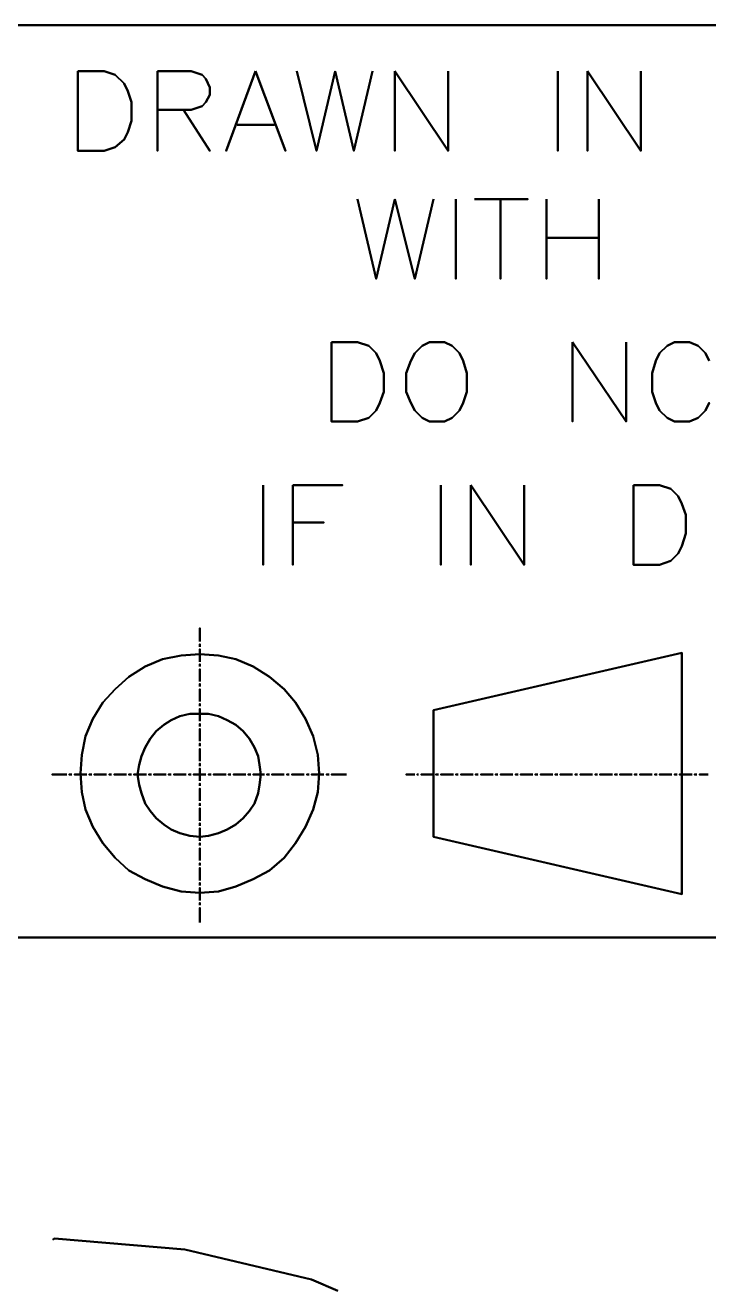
# Model space of a CAD drawing. Header units: millimetres. Extents: x 20 to 2064, y 18 to 2964.
# Drawn here: x 1563.2 to 1755.9, y 2607.1 to 2963.8 of the extents above; entities that cross this region are included whole.
import ezdxf

# ---------------------------------------------------------------- set-up
doc = ezdxf.new("R2010")
doc.units = ezdxf.units.MM
doc.header["$MEASUREMENT"] = 0
doc.layers.get('0').update_dxf_attribs({"linetype": 'CONTINUOUS'})

msp = doc.modelspace()

# ---------------------------------------------------------------- linework, layer by layer
at = {"color": 0, "linetype": 'Continuous', "lineweight": 40, "true_color": 0x000007}
for points in [[(66.47, 2963.75), (2017.37, 2963.75)], [(1578.03, 2950.8), (1578.03, 2928.38)], [(1578.03, 2950.8), (1585.4, 2950.8)], [(1585.4, 2950.8), (1585.4, 2950.8)], [(1585.4, 2950.8), (1588.55, 2949.75)], [(1588.55, 2949.75), (1588.55, 2949.75)], [(1588.55, 2949.75), (1591.05, 2947.32)], [(1600.45, 2950.8), (1600.45, 2928.38)], [(1600.45, 2950.8), (1609.92, 2950.8)], [(1609.92, 2950.8), (1609.92, 2950.8)], [(1609.92, 2950.8), (1613.08, 2949.75)], [(1613.08, 2949.75), (1613.08, 2949.75)], [(1613.08, 2949.75), (1614.13, 2948.7)], [(1628.13, 2950.8), (1619.78, 2928.38)], [(1628.13, 2950.8), (1636.55, 2928.38)], [(1639.71, 2950.8), (1645.3, 2928.38)], [(1650.56, 2950.8), (1645.3, 2928.38)], [(1650.56, 2950.8), (1655.82, 2928.38)], [(1661.08, 2950.8), (1655.82, 2928.38)], [(1667.39, 2950.8), (1667.39, 2928.38)], [(1667.39, 2950.8), (1682.44, 2928.38)], [(1682.44, 2950.8), (1682.44, 2928.38)], [(1713.28, 2950.8), (1713.28, 2928.38)], [(1721.7, 2950.8), (1721.7, 2928.38)], [(1721.7, 2950.8), (1736.75, 2928.38)], [(1736.75, 2950.8), (1736.75, 2928.38)], [(1591.05, 2947.32), (1591.05, 2947.32)], [(1591.05, 2947.32), (1592.1, 2945.21)], [(1614.13, 2948.7), (1614.13, 2948.7)], [(1614.13, 2948.7), (1615.18, 2946.26)], [(1615.18, 2946.26), (1615.18, 2946.26)], [(1615.18, 2946.26), (1615.18, 2944.16)], [(1592.1, 2945.21), (1592.1, 2945.21)], [(1592.1, 2945.21), (1593.16, 2942.06)], [(1615.18, 2944.16), (1614.13, 2942.06)], [(1615.18, 2944.16), (1615.18, 2944.16)], [(1593.16, 2942.06), (1593.16, 2942.06)], [(1593.16, 2942.06), (1593.16, 2936.8)], [(1609.92, 2939.95), (1600.45, 2939.95)], [(1600.45, 2939.95), (1600.45, 2939.95)], [(1607.82, 2939.95), (1615.18, 2928.38)], [(1613.08, 2941), (1609.92, 2939.95)], [(1609.92, 2939.95), (1609.92, 2939.95)], [(1614.13, 2942.06), (1613.08, 2941)], [(1613.08, 2941), (1613.08, 2941)], [(1614.13, 2942.06), (1614.13, 2942.06)], [(1593.16, 2936.8), (1592.1, 2933.64)], [(1593.16, 2936.8), (1593.16, 2936.8)], [(1622.88, 2935.74), (1633.39, 2935.74)], [(1633.39, 2935.74), (1633.39, 2935.74)], [(1591.05, 2931.54), (1588.55, 2929.43)], [(1592.1, 2933.64), (1591.05, 2931.54)], [(1591.05, 2931.54), (1591.05, 2931.54)], [(1592.1, 2933.64), (1592.1, 2933.64)], [(1578.03, 2928.38), (1578.03, 2928.38)], [(1585.4, 2928.38), (1578.03, 2928.38)], [(1578.03, 2928.38), (1578.03, 2928.38)], [(1588.55, 2929.43), (1585.4, 2928.38)], [(1585.4, 2928.38), (1585.4, 2928.38)], [(1588.55, 2929.43), (1588.55, 2929.43)], [(1600.45, 2928.38), (1600.45, 2928.38)], [(1615.18, 2928.38), (1615.18, 2928.38)], [(1619.78, 2928.38), (1619.78, 2928.38)], [(1636.55, 2928.38), (1636.55, 2928.38)], [(1645.3, 2928.38), (1645.3, 2928.38)], [(1645.3, 2928.38), (1645.3, 2928.38)], [(1655.82, 2928.38), (1655.82, 2928.38)], [(1655.82, 2928.38), (1655.82, 2928.38)], [(1667.39, 2928.38), (1667.39, 2928.38)], [(1682.44, 2928.38), (1682.44, 2928.38)], [(1682.44, 2928.38), (1682.44, 2928.38)], [(1713.28, 2928.38), (1713.28, 2928.38)], [(1721.7, 2928.38), (1721.7, 2928.38)], [(1736.75, 2928.38), (1736.75, 2928.38)], [(1736.75, 2928.38), (1736.75, 2928.38)], [(1656.87, 2914.71), (1662.13, 2892.29)], [(1667.39, 2914.71), (1662.13, 2892.29)], [(1667.39, 2914.71), (1672.98, 2892.29)], [(1678.24, 2914.71), (1672.98, 2892.29)], [(1684.55, 2914.71), (1684.55, 2892.29)], [(1689.81, 2914.71), (1704.86, 2914.71)], [(1697.17, 2914.71), (1697.17, 2892.29)], [(1704.86, 2914.71), (1704.86, 2914.71)], [(1710.12, 2914.71), (1710.12, 2892.29)], [(1724.85, 2914.71), (1724.85, 2892.29)], [(1710.12, 2903.86), (1724.85, 2903.86)], [(1724.85, 2903.86), (1724.85, 2903.86)], [(1662.13, 2892.29), (1662.13, 2892.29)], [(1662.13, 2892.29), (1662.13, 2892.29)], [(1672.98, 2892.29), (1672.98, 2892.29)], [(1672.98, 2892.29), (1672.98, 2892.29)], [(1684.55, 2892.29), (1684.55, 2892.29)], [(1697.17, 2892.29), (1697.17, 2892.29)], [(1710.12, 2892.29), (1710.12, 2892.29)], [(1724.85, 2892.29), (1724.85, 2892.29)], [(1649.5, 2874.47), (1649.5, 2852.05)], [(1649.5, 2874.47), (1656.87, 2874.47)], [(1656.87, 2874.47), (1656.87, 2874.47)], [(1656.87, 2874.47), (1660.02, 2873.42)], [(1677.18, 2874.47), (1675.08, 2873.42)], [(1681.39, 2874.47), (1677.18, 2874.47)], [(1677.18, 2874.47), (1677.18, 2874.47)], [(1683.5, 2873.42), (1681.39, 2874.47)], [(1681.39, 2874.47), (1681.39, 2874.47)], [(1717.49, 2874.47), (1717.49, 2852.05)], [(1717.49, 2874.47), (1732.54, 2852.05)], [(1732.54, 2874.47), (1732.54, 2852.05)], [(1746.22, 2874.47), (1744.12, 2873.42)], [(1750.43, 2874.47), (1746.22, 2874.47)], [(1746.22, 2874.47), (1746.22, 2874.47)], [(1752.86, 2873.42), (1750.43, 2874.47)], [(1750.43, 2874.47), (1750.43, 2874.47)], [(1660.02, 2873.42), (1660.02, 2873.42)], [(1660.02, 2873.42), (1662.13, 2871.31)], [(1662.13, 2871.31), (1662.13, 2871.31)], [(1662.13, 2871.31), (1663.18, 2869.21)], [(1672.98, 2871.31), (1671.92, 2869.21)], [(1675.08, 2873.42), (1672.98, 2871.31)], [(1672.98, 2871.31), (1672.98, 2871.31)], [(1675.08, 2873.42), (1675.08, 2873.42)], [(1685.6, 2871.31), (1683.5, 2873.42)], [(1683.5, 2873.42), (1683.5, 2873.42)], [(1686.65, 2869.21), (1685.6, 2871.31)], [(1685.6, 2871.31), (1685.6, 2871.31)], [(1742.01, 2871.31), (1740.96, 2869.21)], [(1744.12, 2873.42), (1742.01, 2871.31)], [(1742.01, 2871.31), (1742.01, 2871.31)], [(1744.12, 2873.42), (1744.12, 2873.42)], [(1754.96, 2871.31), (1752.86, 2873.42)], [(1752.86, 2873.42), (1752.86, 2873.42)], [(1756.02, 2869.21), (1754.96, 2871.31)], [(1754.96, 2871.31), (1754.96, 2871.31)], [(1663.18, 2869.21), (1663.18, 2869.21)], [(1663.18, 2869.21), (1664.23, 2865.72)], [(1671.92, 2869.21), (1670.54, 2865.72)], [(1671.92, 2869.21), (1671.92, 2869.21)], [(1687.7, 2865.72), (1686.65, 2869.21)], [(1686.65, 2869.21), (1686.65, 2869.21)], [(1740.96, 2869.21), (1739.91, 2865.72)], [(1740.96, 2869.21), (1740.96, 2869.21)], [(1664.23, 2865.72), (1664.23, 2865.72)], [(1664.23, 2865.72), (1664.23, 2860.46)], [(1670.54, 2865.72), (1670.54, 2865.72)], [(1670.54, 2865.72), (1670.54, 2860.46)], [(1687.7, 2860.46), (1687.7, 2865.72)], [(1687.7, 2865.72), (1687.7, 2865.72)], [(1739.91, 2865.72), (1739.91, 2865.72)], [(1739.91, 2865.72), (1739.91, 2860.46)], [(1664.23, 2860.46), (1663.18, 2857.31)], [(1664.23, 2860.46), (1664.23, 2860.46)], [(1670.54, 2860.46), (1670.54, 2860.46)], [(1670.54, 2860.46), (1671.92, 2857.31)], [(1686.65, 2857.31), (1687.7, 2860.46)], [(1687.7, 2860.46), (1687.7, 2860.46)], [(1739.91, 2860.46), (1739.91, 2860.46)], [(1739.91, 2860.46), (1740.96, 2857.31)], [(1663.18, 2857.31), (1662.13, 2855.2)], [(1663.18, 2857.31), (1663.18, 2857.31)], [(1671.92, 2857.31), (1671.92, 2857.31)], [(1671.92, 2857.31), (1672.98, 2855.2)], [(1685.6, 2855.2), (1686.65, 2857.31)], [(1686.65, 2857.31), (1686.65, 2857.31)], [(1740.96, 2857.31), (1740.96, 2857.31)], [(1740.96, 2857.31), (1742.01, 2855.2)], [(1754.96, 2855.2), (1756.02, 2857.31)], [(1660.02, 2853.1), (1656.87, 2852.05)], [(1662.13, 2855.2), (1660.02, 2853.1)], [(1660.02, 2853.1), (1660.02, 2853.1)], [(1662.13, 2855.2), (1662.13, 2855.2)], [(1672.98, 2855.2), (1672.98, 2855.2)], [(1672.98, 2855.2), (1675.08, 2853.1)], [(1675.08, 2853.1), (1675.08, 2853.1)], [(1675.08, 2853.1), (1677.18, 2852.05)], [(1681.39, 2852.05), (1683.5, 2853.1)], [(1683.5, 2853.1), (1685.6, 2855.2)], [(1683.5, 2853.1), (1683.5, 2853.1)], [(1685.6, 2855.2), (1685.6, 2855.2)], [(1742.01, 2855.2), (1742.01, 2855.2)], [(1742.01, 2855.2), (1744.12, 2853.1)], [(1744.12, 2853.1), (1744.12, 2853.1)], [(1744.12, 2853.1), (1746.22, 2852.05)], [(1750.43, 2852.05), (1752.86, 2853.1)], [(1752.86, 2853.1), (1754.96, 2855.2)], [(1752.86, 2853.1), (1752.86, 2853.1)], [(1754.96, 2855.2), (1754.96, 2855.2)], [(1649.5, 2852.05), (1649.5, 2852.05)], [(1656.87, 2852.05), (1649.5, 2852.05)], [(1649.5, 2852.05), (1649.5, 2852.05)], [(1656.87, 2852.05), (1656.87, 2852.05)], [(1677.18, 2852.05), (1677.18, 2852.05)], [(1677.18, 2852.05), (1681.39, 2852.05)], [(1681.39, 2852.05), (1681.39, 2852.05)], [(1717.49, 2852.05), (1717.49, 2852.05)], [(1732.54, 2852.05), (1732.54, 2852.05)], [(1732.54, 2852.05), (1732.54, 2852.05)], [(1746.22, 2852.05), (1746.22, 2852.05)], [(1746.22, 2852.05), (1750.43, 2852.05)], [(1750.43, 2852.05), (1750.43, 2852.05)], [(1630.24, 2834.16), (1630.24, 2811.74)], [(1638.65, 2834.16), (1638.65, 2811.74)], [(1638.65, 2834.16), (1652.66, 2834.16)], [(1652.66, 2834.16), (1652.66, 2834.16)], [(1680.34, 2834.16), (1680.34, 2811.74)], [(1688.76, 2834.16), (1688.76, 2811.74)], [(1688.76, 2834.16), (1703.81, 2811.74)], [(1703.81, 2834.16), (1703.81, 2811.74)], [(1734.65, 2834.16), (1734.65, 2811.74)], [(1734.65, 2834.16), (1742.01, 2834.16)], [(1742.01, 2834.16), (1742.01, 2834.16)], [(1742.01, 2834.16), (1745.17, 2833.11)], [(1745.17, 2833.11), (1745.17, 2833.11)], [(1745.17, 2833.11), (1747.27, 2831.01)], [(1747.27, 2831.01), (1747.27, 2831.01)], [(1747.27, 2831.01), (1748.32, 2828.9)], [(1748.32, 2828.9), (1748.32, 2828.9)], [(1748.32, 2828.9), (1749.38, 2825.75)], [(1749.38, 2825.75), (1749.38, 2825.75)], [(1749.38, 2825.75), (1749.38, 2820.49)], [(1638.65, 2823.64), (1647.4, 2823.64)], [(1647.4, 2823.64), (1647.4, 2823.64)], [(1749.38, 2820.49), (1748.32, 2817)], [(1749.38, 2820.49), (1749.38, 2820.49)], [(1747.27, 2814.9), (1745.17, 2812.79)], [(1748.32, 2817), (1747.27, 2814.9)], [(1747.27, 2814.9), (1747.27, 2814.9)], [(1748.32, 2817), (1748.32, 2817)], [(1630.24, 2811.74), (1630.24, 2811.74)], [(1638.65, 2811.74), (1638.65, 2811.74)], [(1680.34, 2811.74), (1680.34, 2811.74)], [(1688.76, 2811.74), (1688.76, 2811.74)], [(1703.81, 2811.74), (1703.81, 2811.74)], [(1703.81, 2811.74), (1703.81, 2811.74)], [(1734.65, 2811.74), (1734.65, 2811.74)], [(1742.01, 2811.74), (1734.65, 2811.74)], [(1734.65, 2811.74), (1734.65, 2811.74)], [(1745.17, 2812.79), (1742.01, 2811.74)], [(1742.01, 2811.74), (1742.01, 2811.74)], [(1745.17, 2812.79), (1745.17, 2812.79)], [(1612.42, 2790.05), (1612.42, 2793.86)], [(1612.42, 2793.86), (1612.42, 2793.86)], [(1612.42, 2788.6), (1612.42, 2789.32)], [(1612.42, 2789.32), (1612.42, 2789.32)], [(1607.16, 2786.17), (1601.9, 2785.11)], [(1612.42, 2786.5), (1607.16, 2786.17)], [(1607.16, 2786.17), (1607.16, 2786.17)], [(1612.42, 2784.39), (1612.42, 2787.94)], [(1612.42, 2787.94), (1612.42, 2787.94)], [(1617.68, 2786.17), (1612.42, 2786.5)], [(1612.42, 2786.5), (1612.42, 2786.5)], [(1622.55, 2785.11), (1617.68, 2786.17)], [(1617.68, 2786.17), (1617.68, 2786.17)], [(1678.24, 2770.78), (1748.32, 2786.89)], [(1748.32, 2786.89), (1748.32, 2786.89)], [(1748.32, 2786.89), (1748.32, 2718.91)], [(1596.97, 2783.01), (1592.43, 2780.18)], [(1601.9, 2785.11), (1596.97, 2783.01)], [(1596.97, 2783.01), (1596.97, 2783.01)], [(1601.9, 2785.11), (1601.9, 2785.11)], [(1612.42, 2783.01), (1612.42, 2783.73)], [(1612.42, 2783.73), (1612.42, 2783.73)], [(1612.42, 2778.8), (1612.42, 2782.29)], [(1612.42, 2782.29), (1612.42, 2782.29)], [(1627.48, 2783.01), (1622.55, 2785.11)], [(1622.55, 2785.11), (1622.55, 2785.11)], [(1632.01, 2780.18), (1627.48, 2783.01)], [(1627.48, 2783.01), (1627.48, 2783.01)], [(1592.43, 2780.18), (1588.55, 2776.7)], [(1592.43, 2780.18), (1592.43, 2780.18)], [(1612.42, 2777.42), (1612.42, 2778.15)], [(1612.42, 2778.15), (1612.42, 2778.15)], [(1636.22, 2776.7), (1632.01, 2780.18)], [(1632.01, 2780.18), (1632.01, 2780.18)], [(1588.55, 2776.7), (1585.07, 2772.89)], [(1588.55, 2776.7), (1588.55, 2776.7)], [(1612.42, 2773.21), (1612.42, 2776.7)], [(1612.42, 2776.7), (1612.42, 2776.7)], [(1639.38, 2772.89), (1636.22, 2776.7)], [(1636.22, 2776.7), (1636.22, 2776.7)], [(1585.07, 2772.89), (1582.24, 2768.28)], [(1585.07, 2772.89), (1585.07, 2772.89)], [(1612.42, 2771.83), (1612.42, 2772.49)], [(1612.42, 2772.49), (1612.42, 2772.49)], [(1612.42, 2767.63), (1612.42, 2771.11)], [(1612.42, 2771.11), (1612.42, 2771.11)], [(1642.21, 2768.28), (1639.38, 2772.89)], [(1639.38, 2772.89), (1639.38, 2772.89)], [(1582.24, 2768.28), (1580.14, 2763.42)], [(1582.24, 2768.28), (1582.24, 2768.28)], [(1604.33, 2767.95), (1602.23, 2766.57)], [(1606.77, 2769.01), (1604.33, 2767.95)], [(1604.33, 2767.95), (1604.33, 2767.95)], [(1609.59, 2769.73), (1606.77, 2769.01)], [(1606.77, 2769.01), (1606.77, 2769.01)], [(1612.42, 2769.73), (1609.59, 2769.73)], [(1609.59, 2769.73), (1609.59, 2769.73)], [(1614.85, 2769.73), (1612.42, 2769.73)], [(1612.42, 2769.73), (1612.42, 2769.73)], [(1617.68, 2769.01), (1614.85, 2769.73)], [(1614.85, 2769.73), (1614.85, 2769.73)], [(1620.11, 2767.95), (1617.68, 2769.01)], [(1617.68, 2769.01), (1617.68, 2769.01)], [(1622.55, 2766.57), (1620.11, 2767.95)], [(1620.11, 2767.95), (1620.11, 2767.95)], [(1644.31, 2763.42), (1642.21, 2768.28)], [(1642.21, 2768.28), (1642.21, 2768.28)], [(1678.24, 2735.01), (1678.24, 2770.78)], [(1678.24, 2770.78), (1678.24, 2770.78)], [(1600.13, 2764.8), (1598.42, 2762.69)], [(1602.23, 2766.57), (1600.13, 2764.8)], [(1600.13, 2764.8), (1600.13, 2764.8)], [(1602.23, 2766.57), (1602.23, 2766.57)], [(1612.42, 2766.18), (1612.42, 2766.9)], [(1612.42, 2766.9), (1612.42, 2766.9)], [(1612.42, 2761.97), (1612.42, 2765.52)], [(1612.42, 2765.52), (1612.42, 2765.52)], [(1624.65, 2764.8), (1622.55, 2766.57)], [(1622.55, 2766.57), (1622.55, 2766.57)], [(1626.43, 2762.69), (1624.65, 2764.8)], [(1624.65, 2764.8), (1624.65, 2764.8)], [(1580.14, 2763.42), (1579.09, 2758.16)], [(1580.14, 2763.42), (1580.14, 2763.42)], [(1596.97, 2760.26), (1595.92, 2757.76)], [(1598.42, 2762.69), (1596.97, 2760.26)], [(1596.97, 2760.26), (1596.97, 2760.26)], [(1598.42, 2762.69), (1598.42, 2762.69)], [(1612.42, 2760.59), (1612.42, 2761.31)], [(1612.42, 2761.31), (1612.42, 2761.31)], [(1627.81, 2760.26), (1626.43, 2762.69)], [(1626.43, 2762.69), (1626.43, 2762.69)], [(1628.86, 2757.76), (1627.81, 2760.26)], [(1627.81, 2760.26), (1627.81, 2760.26)], [(1645.69, 2758.16), (1644.31, 2763.42)], [(1644.31, 2763.42), (1644.31, 2763.42)], [(1579.09, 2758.16), (1578.76, 2752.9)], [(1579.09, 2758.16), (1579.09, 2758.16)], [(1595.92, 2757.76), (1595.26, 2755.33)], [(1595.92, 2757.76), (1595.92, 2757.76)], [(1612.42, 2756.38), (1612.42, 2759.87)], [(1612.42, 2759.87), (1612.42, 2759.87)], [(1629.19, 2755.33), (1628.86, 2757.76)], [(1628.86, 2757.76), (1628.86, 2757.76)], [(1646.02, 2752.9), (1645.69, 2758.16)], [(1645.69, 2758.16), (1645.69, 2758.16)], [(1595.26, 2755.33), (1594.87, 2752.57)], [(1595.26, 2755.33), (1595.26, 2755.33)], [(1612.42, 2755), (1612.42, 2755.73)], [(1612.42, 2755.73), (1612.42, 2755.73)], [(1612.42, 2750.79), (1612.42, 2754.28)], [(1612.42, 2754.28), (1612.42, 2754.28)], [(1629.58, 2752.57), (1629.19, 2755.33)], [(1629.19, 2755.33), (1629.19, 2755.33)], [(1574.94, 2752.57), (1570.74, 2752.57)], [(1570.74, 2752.57), (1570.74, 2752.57)], [(1576.32, 2752.57), (1575.6, 2752.57)], [(1575.6, 2752.57), (1575.6, 2752.57)], [(1580.53, 2752.57), (1577.05, 2752.57)], [(1577.05, 2752.57), (1577.05, 2752.57)], [(1578.76, 2752.9), (1578.76, 2752.9)], [(1578.76, 2752.9), (1579.09, 2747.64)], [(1581.91, 2752.57), (1581.19, 2752.57)], [(1581.19, 2752.57), (1581.19, 2752.57)], [(1586.12, 2752.57), (1582.64, 2752.57)], [(1582.64, 2752.57), (1582.64, 2752.57)], [(1587.5, 2752.57), (1586.84, 2752.57)], [(1586.84, 2752.57), (1586.84, 2752.57)], [(1591.71, 2752.57), (1588.23, 2752.57)], [(1588.23, 2752.57), (1588.23, 2752.57)], [(1593.16, 2752.57), (1592.43, 2752.57)], [(1592.43, 2752.57), (1592.43, 2752.57)], [(1597.36, 2752.57), (1593.81, 2752.57)], [(1593.81, 2752.57), (1593.81, 2752.57)], [(1594.87, 2752.57), (1594.87, 2752.57)], [(1594.87, 2752.57), (1595.26, 2749.74)], [(1595.26, 2749.74), (1595.26, 2749.74)], [(1595.26, 2749.74), (1595.92, 2747.31)], [(1598.75, 2752.57), (1598.02, 2752.57)], [(1598.02, 2752.57), (1598.02, 2752.57)], [(1602.95, 2752.57), (1599.47, 2752.57)], [(1599.47, 2752.57), (1599.47, 2752.57)], [(1604.33, 2752.57), (1603.61, 2752.57)], [(1603.61, 2752.57), (1603.61, 2752.57)], [(1608.54, 2752.57), (1605.06, 2752.57)], [(1605.06, 2752.57), (1605.06, 2752.57)], [(1609.92, 2752.57), (1609.27, 2752.57)], [(1609.27, 2752.57), (1609.27, 2752.57)], [(1614.13, 2752.57), (1610.65, 2752.57)], [(1610.65, 2752.57), (1610.65, 2752.57)], [(1612.42, 2749.41), (1612.42, 2750.07)], [(1612.42, 2750.07), (1612.42, 2750.07)], [(1615.58, 2752.57), (1614.85, 2752.57)], [(1614.85, 2752.57), (1614.85, 2752.57)], [(1619.78, 2752.57), (1616.23, 2752.57)], [(1616.23, 2752.57), (1616.23, 2752.57)], [(1621.17, 2752.57), (1620.44, 2752.57)], [(1620.44, 2752.57), (1620.44, 2752.57)], [(1625.37, 2752.57), (1621.89, 2752.57)], [(1621.89, 2752.57), (1621.89, 2752.57)], [(1626.75, 2752.57), (1626.03, 2752.57)], [(1626.03, 2752.57), (1626.03, 2752.57)], [(1630.63, 2752.57), (1627.48, 2752.57)], [(1627.48, 2752.57), (1627.48, 2752.57)], [(1628.86, 2747.31), (1629.19, 2749.74)], [(1629.19, 2749.74), (1629.58, 2752.57)], [(1629.19, 2749.74), (1629.19, 2749.74)], [(1629.58, 2752.57), (1629.58, 2752.57)], [(1632.01, 2752.57), (1631.29, 2752.57)], [(1631.29, 2752.57), (1631.29, 2752.57)], [(1636.22, 2752.57), (1632.74, 2752.57)], [(1632.74, 2752.57), (1632.74, 2752.57)], [(1637.6, 2752.57), (1636.95, 2752.57)], [(1636.95, 2752.57), (1636.95, 2752.57)], [(1641.81, 2752.57), (1638.33, 2752.57)], [(1638.33, 2752.57), (1638.33, 2752.57)], [(1643.26, 2752.57), (1642.53, 2752.57)], [(1642.53, 2752.57), (1642.53, 2752.57)], [(1647.4, 2752.57), (1643.91, 2752.57)], [(1643.91, 2752.57), (1643.91, 2752.57)], [(1645.69, 2747.64), (1646.02, 2752.9)], [(1646.02, 2752.9), (1646.02, 2752.9)], [(1648.85, 2752.57), (1648.12, 2752.57)], [(1648.12, 2752.57), (1648.12, 2752.57)], [(1653.71, 2752.57), (1649.5, 2752.57)], [(1649.5, 2752.57), (1649.5, 2752.57)], [(1672.98, 2752.57), (1670.54, 2752.57)], [(1670.54, 2752.57), (1670.54, 2752.57)], [(1674.03, 2752.57), (1673.7, 2752.57)], [(1673.7, 2752.57), (1673.7, 2752.57)], [(1678.24, 2752.57), (1674.75, 2752.57)], [(1674.75, 2752.57), (1674.75, 2752.57)], [(1679.68, 2752.57), (1678.96, 2752.57)], [(1678.96, 2752.57), (1678.96, 2752.57)], [(1683.89, 2752.57), (1680.34, 2752.57)], [(1680.34, 2752.57), (1680.34, 2752.57)], [(1685.27, 2752.57), (1684.55, 2752.57)], [(1684.55, 2752.57), (1684.55, 2752.57)], [(1689.48, 2752.57), (1685.99, 2752.57)], [(1685.99, 2752.57), (1685.99, 2752.57)], [(1690.86, 2752.57), (1690.14, 2752.57)], [(1690.14, 2752.57), (1690.14, 2752.57)], [(1695.07, 2752.57), (1691.58, 2752.57)], [(1691.58, 2752.57), (1691.58, 2752.57)], [(1696.45, 2752.57), (1695.79, 2752.57)], [(1695.79, 2752.57), (1695.79, 2752.57)], [(1700.66, 2752.57), (1697.17, 2752.57)], [(1697.17, 2752.57), (1697.17, 2752.57)], [(1702.1, 2752.57), (1701.38, 2752.57)], [(1701.38, 2752.57), (1701.38, 2752.57)], [(1706.31, 2752.57), (1702.76, 2752.57)], [(1702.76, 2752.57), (1702.76, 2752.57)], [(1707.69, 2752.57), (1706.97, 2752.57)], [(1706.97, 2752.57), (1706.97, 2752.57)], [(1711.9, 2752.57), (1708.41, 2752.57)], [(1708.41, 2752.57), (1708.41, 2752.57)], [(1713.28, 2752.57), (1712.56, 2752.57)], [(1712.56, 2752.57), (1712.56, 2752.57)], [(1717.49, 2752.57), (1714, 2752.57)], [(1714, 2752.57), (1714, 2752.57)], [(1718.87, 2752.57), (1718.21, 2752.57)], [(1718.21, 2752.57), (1718.21, 2752.57)], [(1723.08, 2752.57), (1719.59, 2752.57)], [(1719.59, 2752.57), (1719.59, 2752.57)], [(1724.52, 2752.57), (1723.8, 2752.57)], [(1723.8, 2752.57), (1723.8, 2752.57)], [(1728.73, 2752.57), (1725.18, 2752.57)], [(1725.18, 2752.57), (1725.18, 2752.57)], [(1730.11, 2752.57), (1729.39, 2752.57)], [(1729.39, 2752.57), (1729.39, 2752.57)], [(1734.32, 2752.57), (1730.83, 2752.57)], [(1730.83, 2752.57), (1730.83, 2752.57)], [(1735.7, 2752.57), (1734.98, 2752.57)], [(1734.98, 2752.57), (1734.98, 2752.57)], [(1739.91, 2752.57), (1736.42, 2752.57)], [(1736.42, 2752.57), (1736.42, 2752.57)], [(1741.29, 2752.57), (1740.63, 2752.57)], [(1740.63, 2752.57), (1740.63, 2752.57)], [(1745.5, 2752.57), (1742.01, 2752.57)], [(1742.01, 2752.57), (1742.01, 2752.57)], [(1746.94, 2752.57), (1746.22, 2752.57)], [(1746.22, 2752.57), (1746.22, 2752.57)], [(1751.15, 2752.57), (1747.6, 2752.57)], [(1747.6, 2752.57), (1747.6, 2752.57)], [(1752.53, 2752.57), (1751.81, 2752.57)], [(1751.81, 2752.57), (1751.81, 2752.57)], [(1755.69, 2752.57), (1753.25, 2752.57)], [(1753.25, 2752.57), (1753.25, 2752.57)], [(1579.09, 2747.64), (1579.09, 2747.64)], [(1579.09, 2747.64), (1580.14, 2742.71)], [(1595.92, 2747.31), (1595.92, 2747.31)], [(1595.92, 2747.31), (1596.97, 2744.48)], [(1612.42, 2745.21), (1612.42, 2748.69)], [(1612.42, 2748.69), (1612.42, 2748.69)], [(1627.81, 2744.48), (1628.86, 2747.31)], [(1628.86, 2747.31), (1628.86, 2747.31)], [(1644.31, 2742.71), (1645.69, 2747.64)], [(1645.69, 2747.64), (1645.69, 2747.64)], [(1580.14, 2742.71), (1580.14, 2742.71)], [(1580.14, 2742.71), (1582.24, 2737.84)], [(1596.97, 2744.48), (1596.97, 2744.48)], [(1596.97, 2744.48), (1598.42, 2742.38)], [(1612.42, 2743.76), (1612.42, 2744.48)], [(1612.42, 2744.48), (1612.42, 2744.48)], [(1612.42, 2739.55), (1612.42, 2743.1)], [(1612.42, 2743.1), (1612.42, 2743.1)], [(1626.43, 2742.38), (1627.81, 2744.48)], [(1627.81, 2744.48), (1627.81, 2744.48)], [(1642.21, 2737.84), (1644.31, 2742.71)], [(1644.31, 2742.71), (1644.31, 2742.71)], [(1598.42, 2742.38), (1598.42, 2742.38)], [(1598.42, 2742.38), (1600.13, 2740.27)], [(1600.13, 2740.27), (1600.13, 2740.27)], [(1600.13, 2740.27), (1602.23, 2738.5)], [(1612.42, 2738.17), (1612.42, 2738.89)], [(1612.42, 2738.89), (1612.42, 2738.89)], [(1622.55, 2738.5), (1624.65, 2740.27)], [(1624.65, 2740.27), (1626.43, 2742.38)], [(1624.65, 2740.27), (1624.65, 2740.27)], [(1626.43, 2742.38), (1626.43, 2742.38)], [(1582.24, 2737.84), (1582.24, 2737.84)], [(1582.24, 2737.84), (1585.07, 2733.3)], [(1602.23, 2738.5), (1602.23, 2738.5)], [(1602.23, 2738.5), (1604.33, 2737.12)], [(1604.33, 2737.12), (1604.33, 2737.12)], [(1604.33, 2737.12), (1606.77, 2736.07)], [(1606.77, 2736.07), (1606.77, 2736.07)], [(1606.77, 2736.07), (1609.59, 2735.34)], [(1609.59, 2735.34), (1609.59, 2735.34)], [(1609.59, 2735.34), (1612.42, 2735.01)], [(1612.42, 2733.96), (1612.42, 2737.45)], [(1612.42, 2737.45), (1612.42, 2737.45)], [(1612.42, 2735.01), (1614.85, 2735.34)], [(1614.85, 2735.34), (1617.68, 2736.07)], [(1614.85, 2735.34), (1614.85, 2735.34)], [(1617.68, 2736.07), (1620.11, 2737.12)], [(1617.68, 2736.07), (1617.68, 2736.07)], [(1620.11, 2737.12), (1622.55, 2738.5)], [(1620.11, 2737.12), (1620.11, 2737.12)], [(1622.55, 2738.5), (1622.55, 2738.5)], [(1639.38, 2733.3), (1642.21, 2737.84)], [(1642.21, 2737.84), (1642.21, 2737.84)], [(1585.07, 2733.3), (1585.07, 2733.3)], [(1585.07, 2733.3), (1588.55, 2729.1)], [(1612.42, 2735.01), (1612.42, 2735.01)], [(1612.42, 2732.58), (1612.42, 2733.3)], [(1612.42, 2733.3), (1612.42, 2733.3)], [(1612.42, 2728.37), (1612.42, 2731.86)], [(1612.42, 2731.86), (1612.42, 2731.86)], [(1636.22, 2729.1), (1639.38, 2733.3)], [(1639.38, 2733.3), (1639.38, 2733.3)], [(1748.32, 2718.91), (1678.24, 2735.01)], [(1678.24, 2735.01), (1678.24, 2735.01)], [(1588.55, 2729.1), (1588.55, 2729.1)], [(1588.55, 2729.1), (1592.43, 2725.55)], [(1632.01, 2725.55), (1636.22, 2729.1)], [(1636.22, 2729.1), (1636.22, 2729.1)], [(1592.43, 2725.55), (1592.43, 2725.55)], [(1592.43, 2725.55), (1596.97, 2723.11)], [(1612.42, 2726.99), (1612.42, 2727.65)], [(1612.42, 2727.65), (1612.42, 2727.65)], [(1612.42, 2722.78), (1612.42, 2726.27)], [(1612.42, 2726.27), (1612.42, 2726.27)], [(1627.48, 2723.11), (1632.01, 2725.55)], [(1632.01, 2725.55), (1632.01, 2725.55)], [(1596.97, 2723.11), (1596.97, 2723.11)], [(1596.97, 2723.11), (1601.9, 2721.01)], [(1612.42, 2721.34), (1612.42, 2722.06)], [(1612.42, 2722.06), (1612.42, 2722.06)], [(1622.55, 2721.01), (1627.48, 2723.11)], [(1627.48, 2723.11), (1627.48, 2723.11)], [(1601.9, 2721.01), (1601.9, 2721.01)], [(1601.9, 2721.01), (1607.16, 2719.63)], [(1607.16, 2719.63), (1607.16, 2719.63)], [(1607.16, 2719.63), (1612.42, 2719.23)], [(1612.42, 2717.13), (1612.42, 2720.68)], [(1612.42, 2720.68), (1612.42, 2720.68)], [(1612.42, 2719.23), (1617.68, 2719.63)], [(1612.42, 2719.23), (1612.42, 2719.23)], [(1617.68, 2719.63), (1622.55, 2721.01)], [(1617.68, 2719.63), (1617.68, 2719.63)], [(1622.55, 2721.01), (1622.55, 2721.01)], [(1748.32, 2718.91), (1748.32, 2718.91)], [(1612.42, 2715.75), (1612.42, 2716.47)], [(1612.42, 2716.47), (1612.42, 2716.47)], [(1612.42, 2710.88), (1612.42, 2715.03)], [(1612.42, 2715.03), (1612.42, 2715.03)], [(66.47, 2706.68), (2017.37, 2706.68)], [(1571.39, 2621.86), (1571.07, 2621.53)], [(1571.07, 2621.53), (1571.07, 2621.53)], [(1608.21, 2618.7), (1571.39, 2621.86)], [(1571.39, 2621.86), (1571.39, 2621.86)], [(1643.91, 2610.29), (1608.21, 2618.7)], [(1608.21, 2618.7), (1608.21, 2618.7)], [(1651.28, 2607.13), (1643.91, 2610.29)], [(1643.91, 2610.29), (1643.91, 2610.29)]]:
    msp.add_lwpolyline(points, close=True, dxfattribs=at)

doc.saveas('drawing.dxf')
